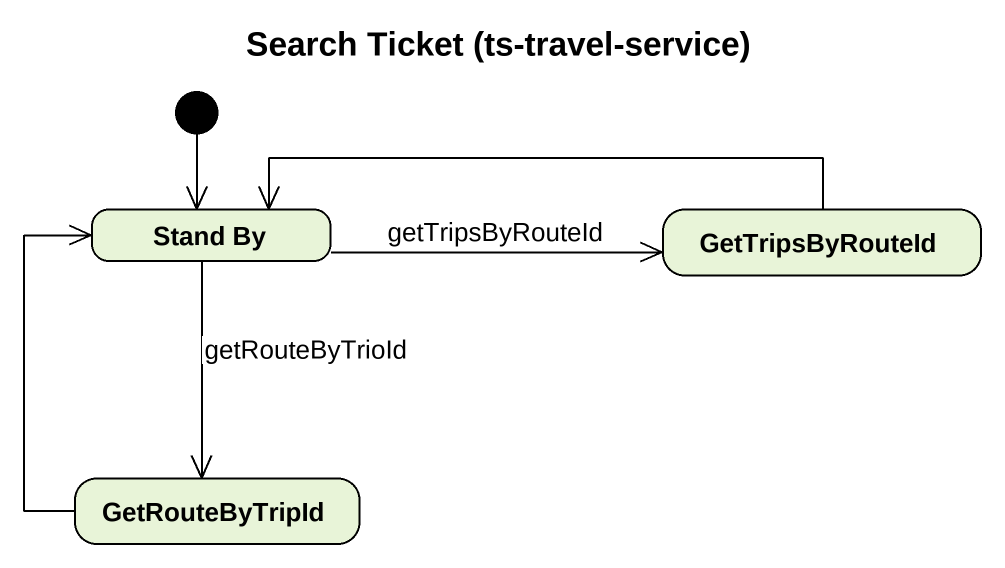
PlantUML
@startuml
title Search Ticket (ts-travel-service)
hide empty description
state "Stand By" as Stand_By
state GetTripsByRouteId
state GetRouteByTripId
[*] --> Stand_By
Stand_By -right-> GetTripsByRouteId : getTripsByRouteId
Stand_By --> GetRouteByTripId : getRouteByTrioId
GetTripsByRouteId -left-> Stand_By
GetRouteByTripId -up-> Stand_By
@enduml
